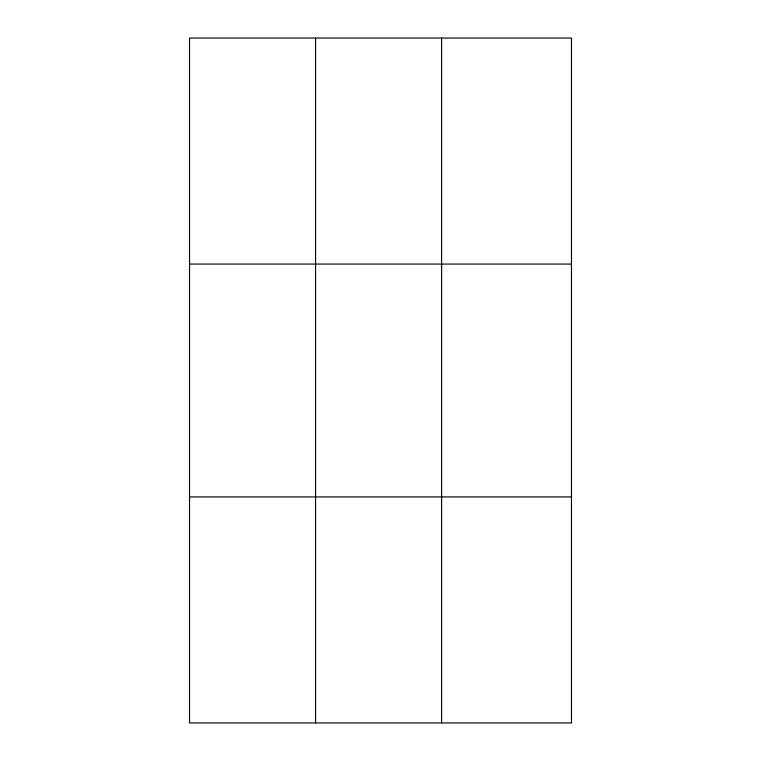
<?xml version="1.0" encoding="UTF-8"?>
<svg xmlns="http://www.w3.org/2000/svg" width="761" height="761" viewBox="0 0 761 761"><rect width="100%" height="100%" fill="white"/><g stroke="black" fill="none" stroke-linecap="round" stroke-linejoin="round"><path stroke-width="1.14" d="M315.568 38.05L315.568 722.95M441.608 38.05L441.608 722.95M189.527 264.067L571.473 264.067M189.527 496.933L571.473 496.933M571.473 677.747L571.473 722.95L189.527 722.95L189.527 38.05L571.473 38.05L571.473 677.747"/></g></svg>
